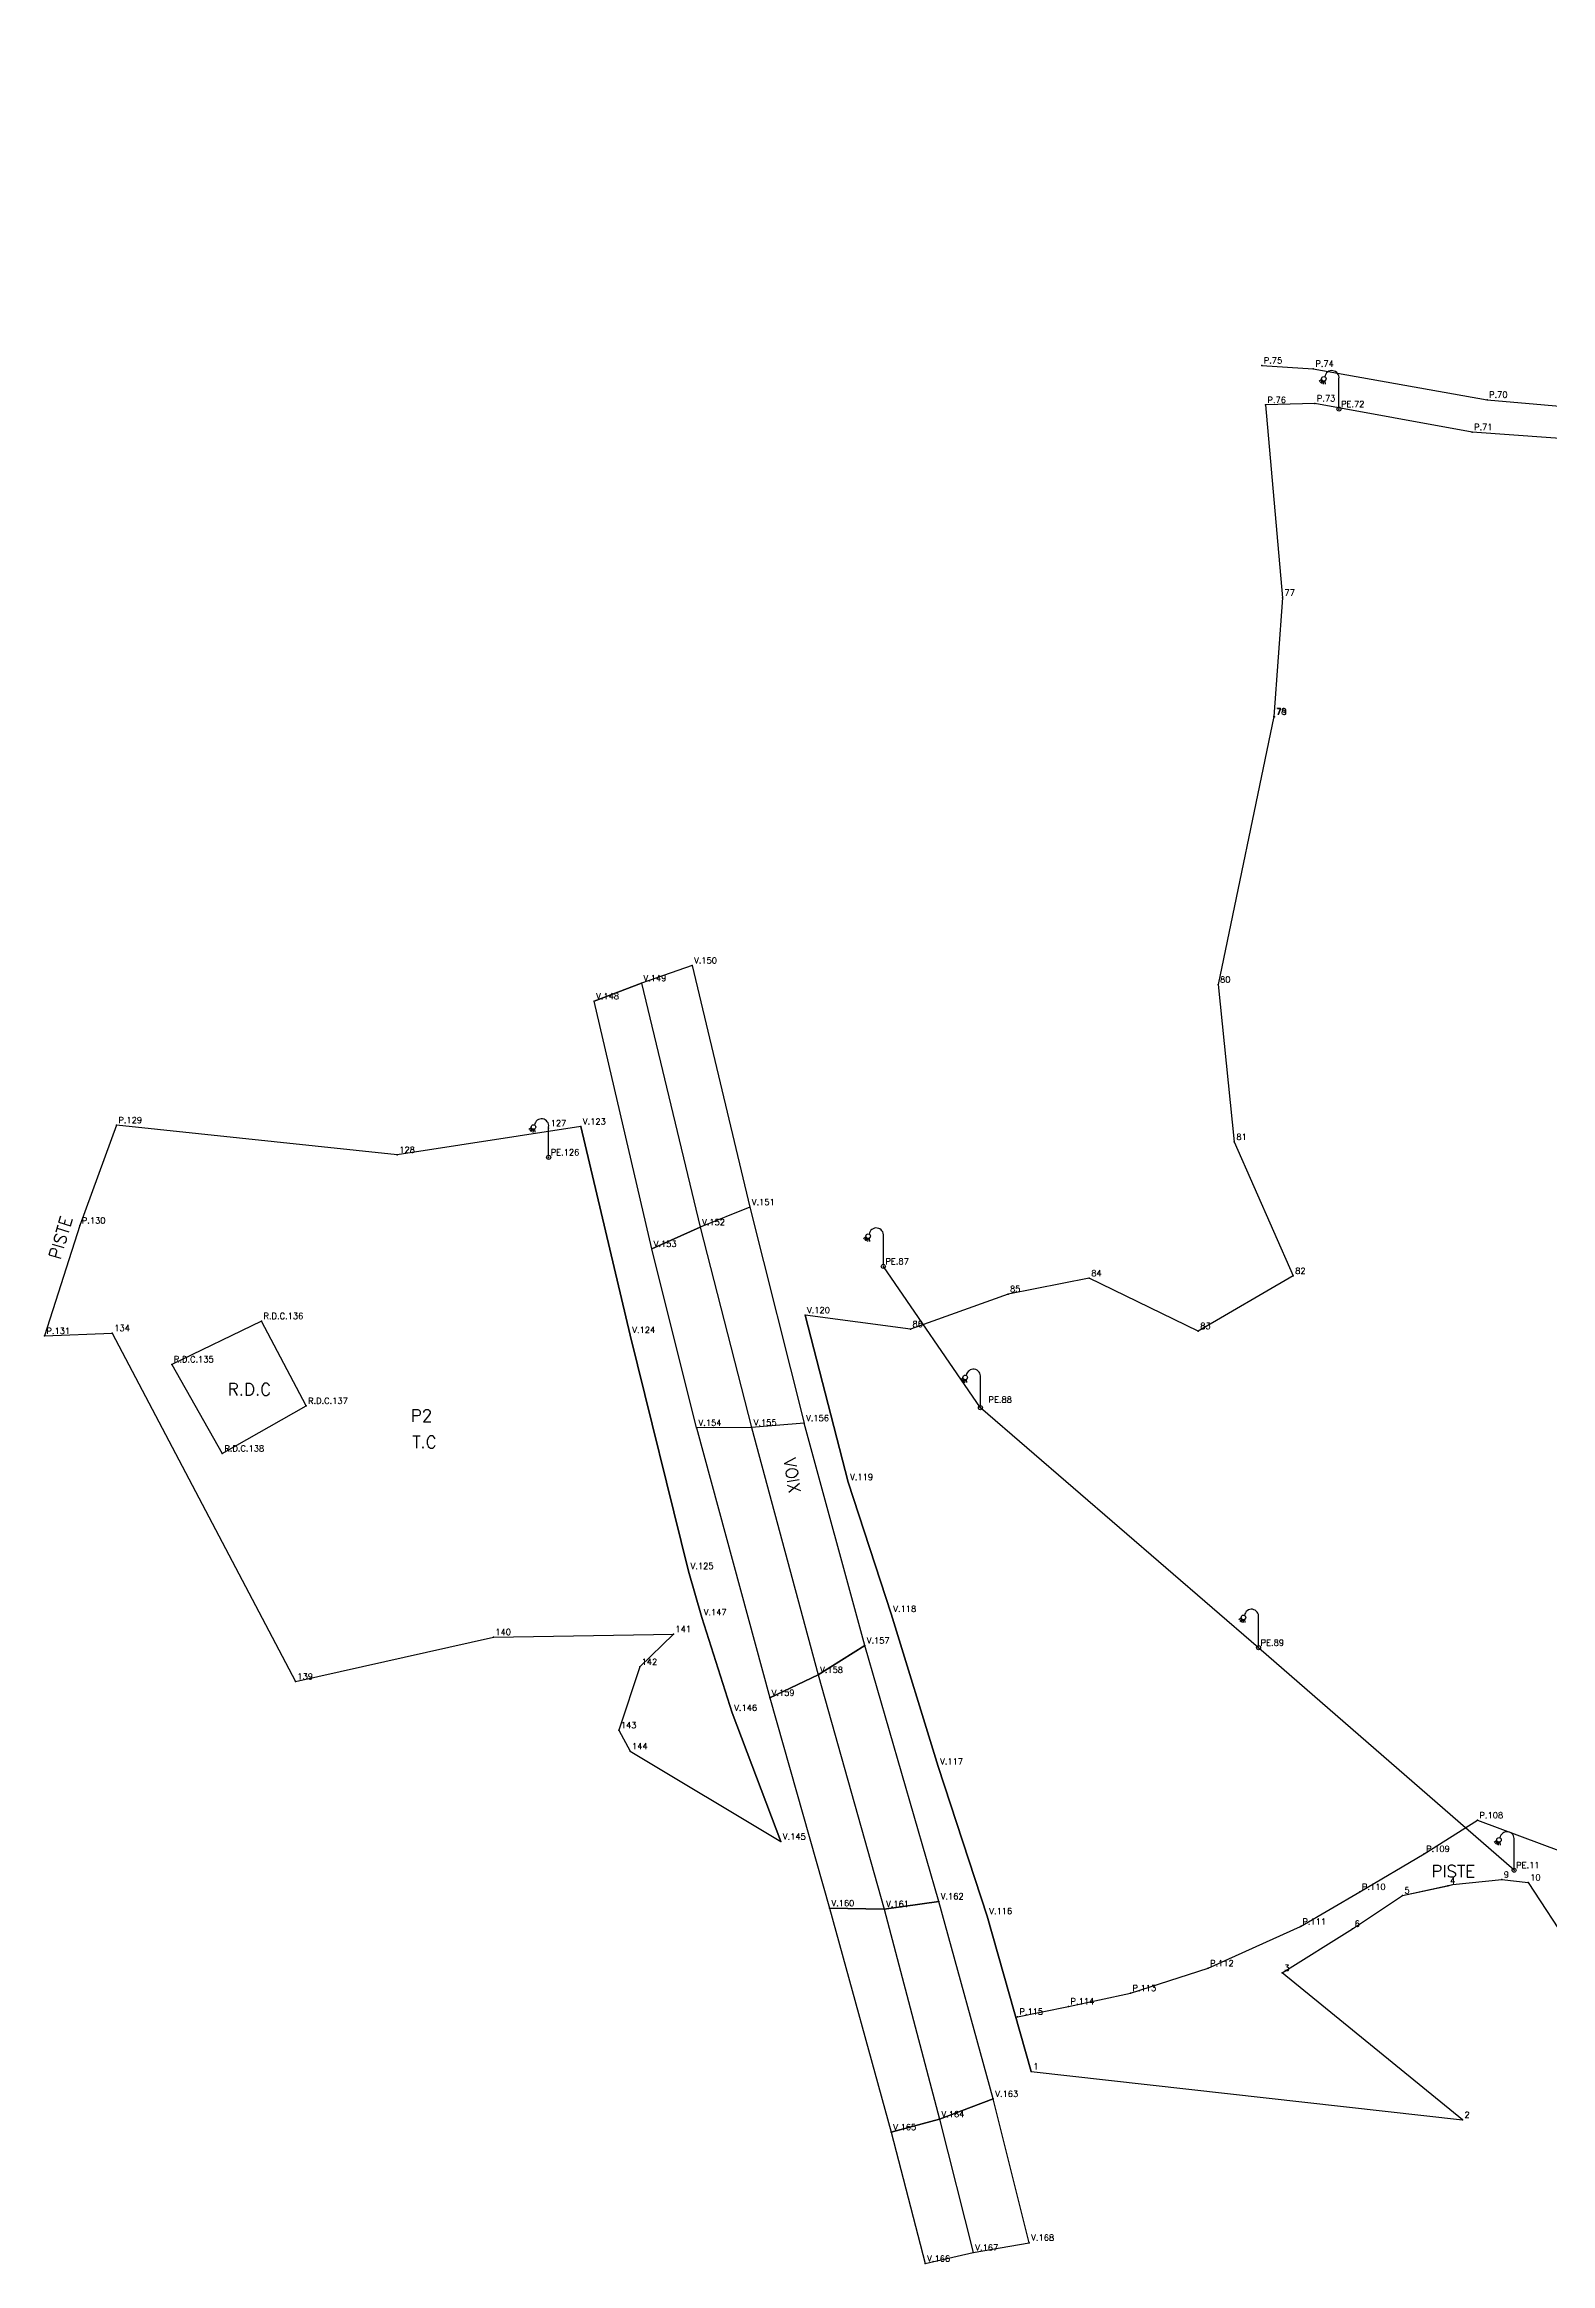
# Model space of a CAD drawing. Header units: millimetres. Extents: x 10 to 1007146, y 455139 to 1110758.
# Drawn here: x 503457.8 to 503643.9, y 555268.4 to 555542.6 of the extents above; entities that cross this region are included whole.
import ezdxf

# ---------------------------------------------------------------- set-up
doc = ezdxf.new("R2010")
doc.units = ezdxf.units.MM
doc.header["$LTSCALE"] = 5
doc.layers.add('TOPOJIS', color=7, linetype='Continuous')
doc.layers.add('TopoMat', color=4, linetype='Continuous')
doc.styles.get("Standard").update_dxf_attribs({"font": 'txt.shx'})

# ---------------------------------------------------------------- blocks, each defined once
blk = doc.blocks.new('TCPOINT')
at = {"color": 0}
blk.add_point((0, 0), dxfattribs=at)
at = {"layer": 'TopoMat'}
blk.add_attdef('MAT', (0.25, 0.25), '', height=0.75, dxfattribs=at)
blk = doc.blocks.new('l003')
at = {"color": 0}
for points in [[(-2.13811, 3.655671), (-2.462092, 3.43139)], [(-2.076053, 3.555828), (-2.327604, 3.258737)], [(-1.982361, 3.491933), (-2.1506, 3.141531)], [(-1.881771, 3.470574), (-1.952051, 3.086485)], [(-1.751571, 3.499221), (-1.711147, 3.102434)], [(0, 0.25), (0, 3.75)]]:
    blk.add_lwpolyline(points, dxfattribs=at)
for centre, radius in [((-1.875, 3.75), 0.279508), ((0, 0), 0.25)]:
    blk.add_circle(centre, radius, dxfattribs=at)
blk.add_arc((-0.875, 3.875), 0.883883, 351.869898, 171.869898, dxfattribs=at)

msp = doc.modelspace()

# ---------------------------------------------------------------- linework, layer by layer
for p, q in [((503457.83, 555382.99), (503466.21, 555383.35)), ((503466.21, 555383.35), (503488.84, 555340.29)), ((503488.84, 555340.29), (503513.3, 555345.78))]:
    msp.add_line(p, q)
at = {"color": 0}
msp.add_line((503542.81, 555336.42), (503548.82, 555320.5), dxfattribs=at)
at = {"flags": 128}
for points in [[(503608.23, 555502.92), (503614.6, 555502.52), (503636.06, 555498.69), (503663.45, 555496.28), (503681.95, 555493.89), (503689.31, 555491.82), (503698.05, 555488.65), (503705.56, 555488.98), (503709.4, 555490.22), (503718.34, 555499.22), (503732.97, 555509.67), (503743.33, 555518.25), (503752.37, 555527.99), (503764.25, 555536.94), (503770.47, 555540.22), (503780.33, 555542.6), (503785.72, 555542.18)], [(503788.11, 555519.03), (503787.37, 555536.79), (503779.48, 555539.14), (503771.64, 555537.13), (503765.54, 555533.93), (503755.55, 555523.39), (503746.17, 555514.73), (503740.86, 555510.23), (503736.04, 555506.32), (503720.74, 555494.46), (503712.23, 555486.47), (503705.8, 555483.87), (503697.98, 555485.13), (503687.07, 555488.78), (503682.02, 555490.35), (503663.38, 555492.6), (503634.21, 555494.69), (503614.79, 555498.24), (503608.69, 555498.04)], [(503608.69, 555498.04), (503610.79, 555474.22), (503609.74, 555459.56), (503602.83, 555426.41), (503604.84, 555406.97), (503612.11, 555390.42), (503600.38, 555383.6), (503586.92, 555390.12), (503576.88, 555388.17), (503564.83, 555383.84)], [(503524.11, 555408.88), (503501.43, 555405.37), (503466.72, 555409.04), (503462.2, 555396.63), (503457.83, 555382.99)], [(503524.11, 555408.88), (503530.21, 555383.11), (503537.42, 555353.94), (503539.04, 555348.22), (503542.81, 555336.42), (503542.81, 555336.42), (503542.81, 555336.42), (503542.81, 555336.42), (503542.81, 555336.42)], [(503579.76, 555292.11), (503579.76, 555292.11), (503574.32, 555311.3), (503568.25, 555329.79), (503562.46, 555348.65), (503557.13, 555364.94), (503551.8, 555385.56), (503551.8, 555385.56), (503551.8, 555385.56)], [(503484.65, 555384.83), (503473.58, 555379.48), (503479.81, 555368.46), (503490.15, 555374.35), (503484.65, 555384.83)], [(503577.85, 555298.83), (503584.36, 555300.14), (503592.01, 555301.78), (503601.59, 555304.85), (503613, 555310), (503620.36, 555314.29), (503628.29, 555318.99), (503634.88, 555323.14), (503645.25, 555319.29), (503654.41, 555319.29), (503666.8, 555321.06), (503678, 555323.99), (503683.91, 555324.67), (503690.79, 555323.25), (503696.92, 555318.68)], [(503579.76, 555292.11), (503633.03, 555286.12), (503610.76, 555304.27), (503619.46, 555309.74), (503625.6, 555313.86), (503631.24, 555315.05), (503631.84, 555315.21), (503637.88, 555315.81), (503641.15, 555315.45)]]:
    msp.add_lwpolyline(points, dxfattribs=at)
at = {"color": 0, "flags": 128}
for points in [[(503663.38, 555492.6), (503634.21, 555494.69), (503614.79, 555498.24), (503608.69, 555498.04), (503610.79, 555474.22), (503609.74, 555459.56), (503602.83, 555426.41), (503604.84, 555406.97), (503612.11, 555390.42), (503600.38, 555383.6), (503586.92, 555390.12), (503576.88, 555388.17), (503564.83, 555383.84), (503551.8, 555385.56), (503557.13, 555364.94), (503562.46, 555348.65), (503568.25, 555329.79), (503574.32, 555311.3), (503579.76, 555292.11), (503633.03, 555286.12), (503610.76, 555304.27), (503619.46, 555309.74), (503625.6, 555313.86), (503631.84, 555315.21), (503637.88, 555315.81), (503641.15, 555315.45), (503646.37, 555307.48)], [(503548.82, 555320.5), (503542.81, 555336.42), (503539.04, 555348.22), (503537.42, 555353.94), (503530.21, 555383.11), (503524.11, 555408.88), (503501.43, 555405.37), (503466.72, 555409.04), (503462.2, 555396.63), (503457.83, 555382.99), (503466.21, 555383.35), (503488.84, 555340.29), (503513.3, 555345.78), (503535.54, 555346.15), (503531.38, 555342.1), (503528.8, 555334.27), (503530.18, 555331.67), (503548.82, 555320.5), (503542.81, 555336.42), (503539.04, 555348.22)], [(503639.41, 555316.97), (503607.84, 555344.46), (503573.47, 555374.12), (503561.48, 555391.58)], [(503564.83, 555383.84), (503551.8, 555385.56)], [(503513.3, 555345.78), (503535.54, 555346.15)], [(503535.54, 555346.15), (503531.38, 555342.1), (503528.8, 555334.27), (503530.18, 555331.67), (503548.82, 555320.5)]]:
    msp.add_lwpolyline(points, dxfattribs=at)
at = {"color": 1, "flags": 128}
for points in [[(503537.85, 555428.77), (503531.59, 555426.59), (503525.75, 555424.35)], [(503537.85, 555428.77), (503544.98, 555398.91), (503538.84, 555396.43), (503532.86, 555393.75), (503525.75, 555424.35), (503531.59, 555426.59), (503538.84, 555396.43)], [(503544.98, 555398.91), (503551.69, 555372.22), (503545.21, 555371.66), (503538.4, 555371.64), (503532.86, 555393.75), (503538.84, 555396.43), (503545.21, 555371.66), (503553.42, 555341.11), (503559.18, 555344.73), (503551.69, 555372.22), (503545.21, 555371.66), (503538.4, 555371.64), (503547.44, 555338.28), (503553.42, 555341.11), (503561.57, 555312.17), (503568.32, 555313.12), (503559.18, 555344.73), (503553.42, 555341.11), (503547.44, 555338.28), (503554.82, 555312.27), (503561.57, 555312.17), (503568.41, 555286.19), (503575.06, 555288.71), (503568.32, 555313.12), (503561.57, 555312.17), (503554.82, 555312.27), (503562.46, 555284.6), (503568.41, 555286.19), (503572.59, 555269.72), (503579.5, 555270.94), (503575.06, 555288.71), (503568.41, 555286.19), (503562.46, 555284.6), (503566.65, 555268.35), (503572.59, 555269.72)]]:
    msp.add_lwpolyline(points, dxfattribs=at)

# ---------------------------------------------------------------- block references
for p in [(503617.77, 555497.53), (503520.13, 555405.06), (503561.48, 555391.58), (503573.47, 555374.12), (503607.84, 555344.46), (503639.41, 555316.97)]:
    msp.add_blockref('l003', p)
at = {"layer": 'TOPOJIS'}
ref = msp.add_blockref('TCPOINT', (503608.23, 555502.92), dxfattribs=at)
ref.add_attrib('MAT', 'P.75', (503608.48, 555503.17), dxfattribs={"layer": 'TopoMat', "height": 0.75})
ref = msp.add_blockref('TCPOINT', (503614.6, 555502.52), dxfattribs=at)
ref.add_attrib('MAT', 'P.74', (503614.85, 555502.77), dxfattribs={"layer": 'TopoMat', "height": 0.75})
ref = msp.add_blockref('TCPOINT', (503608.69, 555498.04), dxfattribs=at)
ref.add_attrib('MAT', 'P.76', (503608.94, 555498.29), dxfattribs={"layer": 'TopoMat', "height": 0.75})
ref = msp.add_blockref('TCPOINT', (503614.79, 555498.24), dxfattribs=at)
ref.add_attrib('MAT', 'P.73', (503615.04, 555498.49), dxfattribs={"layer": 'TopoMat', "height": 0.75})
ref = msp.add_blockref('TCPOINT', (503617.77, 555497.53), dxfattribs=at)
ref.add_attrib('MAT', 'PE.72', (503618.02, 555497.78), dxfattribs={"layer": 'TopoMat', "height": 0.75})
ref = msp.add_blockref('TCPOINT', (503636.06, 555498.69), dxfattribs=at)
ref.add_attrib('MAT', 'P.70', (503636.31, 555498.94), dxfattribs={"layer": 'TopoMat', "height": 0.75})
ref = msp.add_blockref('TCPOINT', (503634.21, 555494.69), dxfattribs=at)
ref.add_attrib('MAT', 'P.71', (503634.46, 555494.94), dxfattribs={"layer": 'TopoMat', "height": 0.75})
ref = msp.add_blockref('TCPOINT', (503610.79, 555474.22), dxfattribs=at)
ref.add_attrib('MAT', '77', (503611.04, 555474.47), dxfattribs={"layer": 'TopoMat', "height": 0.75})
ref = msp.add_blockref('TCPOINT', (503609.74, 555459.56), dxfattribs=at)
ref.add_attrib('MAT', '78', (503609.99, 555459.81), dxfattribs={"layer": 'TopoMat', "height": 0.75})
ref = msp.add_blockref('TCPOINT', (503609.81, 555459.5), dxfattribs=at)
ref.add_attrib('MAT', '79', (503610.06, 555459.75), dxfattribs={"layer": 'TopoMat', "height": 0.75})
ref = msp.add_blockref('TCPOINT', (503537.85, 555428.77), dxfattribs=at)
ref.add_attrib('MAT', 'V.150', (503538.1, 555429.02), dxfattribs={"layer": 'TopoMat', "height": 0.75})
ref = msp.add_blockref('TCPOINT', (503531.59, 555426.59), dxfattribs=at)
ref.add_attrib('MAT', 'V.149', (503531.84, 555426.84), dxfattribs={"layer": 'TopoMat', "height": 0.75})
ref = msp.add_blockref('TCPOINT', (503602.83, 555426.41), dxfattribs=at)
ref.add_attrib('MAT', '80', (503603.08, 555426.66), dxfattribs={"layer": 'TopoMat', "height": 0.75})
ref = msp.add_blockref('TCPOINT', (503525.75, 555424.35), dxfattribs=at)
ref.add_attrib('MAT', 'V.148', (503526, 555424.6), dxfattribs={"layer": 'TopoMat', "height": 0.75})
ref = msp.add_blockref('TCPOINT', (503466.72, 555409.04), dxfattribs=at)
ref.add_attrib('MAT', 'P.129', (503466.97, 555409.29), dxfattribs={"layer": 'TopoMat', "height": 0.75})
ref = msp.add_blockref('TCPOINT', (503524.11, 555408.88), dxfattribs=at)
ref.add_attrib('MAT', 'V.123', (503524.36, 555409.12), dxfattribs={"layer": 'TopoMat', "height": 0.75})
ref = msp.add_blockref('TCPOINT', (503520.13, 555408.67), dxfattribs=at)
ref.add_attrib('MAT', '127', (503520.38, 555408.92), dxfattribs={"layer": 'TopoMat', "height": 0.75})
ref = msp.add_blockref('TCPOINT', (503604.84, 555406.97), dxfattribs=at)
ref.add_attrib('MAT', '81', (503605.09, 555407.22), dxfattribs={"layer": 'TopoMat', "height": 0.75})
ref = msp.add_blockref('TCPOINT', (503501.43, 555405.37), dxfattribs=at)
ref.add_attrib('MAT', '128', (503501.68, 555405.62), dxfattribs={"layer": 'TopoMat', "height": 0.75})
ref = msp.add_blockref('TCPOINT', (503520.13, 555405.06), dxfattribs=at)
ref.add_attrib('MAT', 'PE.126', (503520.38, 555405.31), dxfattribs={"layer": 'TopoMat', "height": 0.75})
ref = msp.add_blockref('TCPOINT', (503544.98, 555398.91), dxfattribs=at)
ref.add_attrib('MAT', 'V.151', (503545.23, 555399.16), dxfattribs={"layer": 'TopoMat', "height": 0.75})
ref = msp.add_blockref('TCPOINT', (503462.2, 555396.63), dxfattribs=at)
ref.add_attrib('MAT', 'P.130', (503462.45, 555396.88), dxfattribs={"layer": 'TopoMat', "height": 0.75})
ref = msp.add_blockref('TCPOINT', (503538.84, 555396.43), dxfattribs=at)
ref.add_attrib('MAT', 'V.152', (503539.09, 555396.68), dxfattribs={"layer": 'TopoMat', "height": 0.75})
ref = msp.add_blockref('TCPOINT', (503532.86, 555393.75), dxfattribs=at)
ref.add_attrib('MAT', 'V.153', (503533.11, 555394), dxfattribs={"layer": 'TopoMat', "height": 0.75})
ref = msp.add_blockref('TCPOINT', (503561.48, 555391.58), dxfattribs=at)
ref.add_attrib('MAT', 'PE.87', (503561.73, 555391.83), dxfattribs={"layer": 'TopoMat', "height": 0.75})
ref = msp.add_blockref('TCPOINT', (503586.92, 555390.12), dxfattribs=at)
ref.add_attrib('MAT', '84', (503587.17, 555390.37), dxfattribs={"layer": 'TopoMat', "height": 0.75})
ref = msp.add_blockref('TCPOINT', (503612.11, 555390.42), dxfattribs=at)
ref.add_attrib('MAT', '82', (503612.36, 555390.67), dxfattribs={"layer": 'TopoMat', "height": 0.75})
ref = msp.add_blockref('TCPOINT', (503576.88, 555388.17), dxfattribs=at)
ref.add_attrib('MAT', '85', (503577.13, 555388.42), dxfattribs={"layer": 'TopoMat', "height": 0.75})
ref = msp.add_blockref('TCPOINT', (503484.65, 555384.83), dxfattribs=at)
ref.add_attrib('MAT', 'R.D.C.136', (503484.9, 555385.08), dxfattribs={"layer": 'TopoMat', "height": 0.75})
ref = msp.add_blockref('TCPOINT', (503551.8, 555385.56), dxfattribs=at)
ref.add_attrib('MAT', 'V.120', (503552.05, 555385.81), dxfattribs={"layer": 'TopoMat', "height": 0.75})
ref = msp.add_blockref('TCPOINT', (503457.83, 555382.99), dxfattribs=at)
ref.add_attrib('MAT', 'P.131', (503458.08, 555383.24), dxfattribs={"layer": 'TopoMat', "height": 0.75})
ref = msp.add_blockref('TCPOINT', (503466.21, 555383.35), dxfattribs=at)
ref.add_attrib('MAT', '134', (503466.46, 555383.6), dxfattribs={"layer": 'TopoMat', "height": 0.75})
ref = msp.add_blockref('TCPOINT', (503530.21, 555383.11), dxfattribs=at)
ref.add_attrib('MAT', 'V.124', (503530.46, 555383.36), dxfattribs={"layer": 'TopoMat', "height": 0.75})
ref = msp.add_blockref('TCPOINT', (503564.83, 555383.84), dxfattribs=at)
ref.add_attrib('MAT', '86', (503565.08, 555384.09), dxfattribs={"layer": 'TopoMat', "height": 0.75})
ref = msp.add_blockref('TCPOINT', (503600.38, 555383.6), dxfattribs=at)
ref.add_attrib('MAT', '83', (503600.63, 555383.85), dxfattribs={"layer": 'TopoMat', "height": 0.75})
ref = msp.add_blockref('TCPOINT', (503473.58, 555379.48), dxfattribs=at)
ref.add_attrib('MAT', 'R.D.C.135', (503473.83, 555379.73), dxfattribs={"layer": 'TopoMat', "height": 0.75})
ref = msp.add_blockref('TCPOINT', (503490.15, 555374.35), dxfattribs=at)
ref.add_attrib('MAT', 'R.D.C.137', (503490.4, 555374.6), dxfattribs={"layer": 'TopoMat', "height": 0.75})
ref = msp.add_blockref('TCPOINT', (503573.47, 555374.12), dxfattribs=at)
ref.add_attrib('MAT', 'PE.88', (503574.47, 555374.75), dxfattribs={"layer": 'TopoMat', "height": 0.75})
ref = msp.add_blockref('TCPOINT', (503538.4, 555371.64), dxfattribs=at)
ref.add_attrib('MAT', 'V.154', (503538.65, 555371.89), dxfattribs={"layer": 'TopoMat', "height": 0.75})
ref = msp.add_blockref('TCPOINT', (503545.21, 555371.66), dxfattribs=at)
ref.add_attrib('MAT', 'V.155', (503545.46, 555371.91), dxfattribs={"layer": 'TopoMat', "height": 0.75})
ref = msp.add_blockref('TCPOINT', (503551.69, 555372.22), dxfattribs=at)
ref.add_attrib('MAT', 'V.156', (503551.94, 555372.47), dxfattribs={"layer": 'TopoMat', "height": 0.75})
ref = msp.add_blockref('TCPOINT', (503479.81, 555368.46), dxfattribs=at)
ref.add_attrib('MAT', 'R.D.C.138', (503480.06, 555368.71), dxfattribs={"layer": 'TopoMat', "height": 0.75})
ref = msp.add_blockref('TCPOINT', (503557.13, 555364.94), dxfattribs=at)
ref.add_attrib('MAT', 'V.119', (503557.38, 555365.19), dxfattribs={"layer": 'TopoMat', "height": 0.75})
ref = msp.add_blockref('TCPOINT', (503537.42, 555353.94), dxfattribs=at)
ref.add_attrib('MAT', 'V.125', (503537.67, 555354.19), dxfattribs={"layer": 'TopoMat', "height": 0.75})
ref = msp.add_blockref('TCPOINT', (503562.46, 555348.65), dxfattribs=at)
ref.add_attrib('MAT', 'V.118', (503562.71, 555348.9), dxfattribs={"layer": 'TopoMat', "height": 0.75})
ref = msp.add_blockref('TCPOINT', (503513.3, 555345.78), dxfattribs=at)
ref.add_attrib('MAT', '140', (503513.55, 555346.03), dxfattribs={"layer": 'TopoMat', "height": 0.75})
ref = msp.add_blockref('TCPOINT', (503535.54, 555346.15), dxfattribs=at)
ref.add_attrib('MAT', '141', (503535.79, 555346.4), dxfattribs={"layer": 'TopoMat', "height": 0.75})
ref = msp.add_blockref('TCPOINT', (503539.04, 555348.22), dxfattribs=at)
ref.add_attrib('MAT', 'V.147', (503539.29, 555348.47), dxfattribs={"layer": 'TopoMat', "height": 0.75})
ref = msp.add_blockref('TCPOINT', (503559.18, 555344.73), dxfattribs=at)
ref.add_attrib('MAT', 'V.157', (503559.43, 555344.98), dxfattribs={"layer": 'TopoMat', "height": 0.75})
ref = msp.add_blockref('TCPOINT', (503607.84, 555344.46), dxfattribs=at)
ref.add_attrib('MAT', 'PE.89', (503608.09, 555344.71), dxfattribs={"layer": 'TopoMat', "height": 0.75})
ref = msp.add_blockref('TCPOINT', (503488.84, 555340.29), dxfattribs=at)
ref.add_attrib('MAT', '139', (503489.09, 555340.54), dxfattribs={"layer": 'TopoMat', "height": 0.75})
ref = msp.add_blockref('TCPOINT', (503531.38, 555342.1), dxfattribs=at)
ref.add_attrib('MAT', '142', (503531.62, 555342.35), dxfattribs={"layer": 'TopoMat', "height": 0.75})
ref = msp.add_blockref('TCPOINT', (503553.42, 555341.11), dxfattribs=at)
ref.add_attrib('MAT', 'V.158', (503553.67, 555341.36), dxfattribs={"layer": 'TopoMat', "height": 0.75})
ref = msp.add_blockref('TCPOINT', (503547.44, 555338.28), dxfattribs=at)
ref.add_attrib('MAT', 'V.159', (503547.69, 555338.53), dxfattribs={"layer": 'TopoMat', "height": 0.75})
ref = msp.add_blockref('TCPOINT', (503542.81, 555336.42), dxfattribs=at)
ref.add_attrib('MAT', 'V.146', (503543.06, 555336.67), dxfattribs={"layer": 'TopoMat', "height": 0.75})
ref = msp.add_blockref('TCPOINT', (503528.8, 555334.27), dxfattribs=at)
ref.add_attrib('MAT', '143', (503529.05, 555334.52), dxfattribs={"layer": 'TopoMat', "height": 0.75})
ref = msp.add_blockref('TCPOINT', (503530.18, 555331.67), dxfattribs=at)
ref.add_attrib('MAT', '144', (503530.43, 555331.92), dxfattribs={"layer": 'TopoMat', "height": 0.75})
ref = msp.add_blockref('TCPOINT', (503568.25, 555329.79), dxfattribs=at)
ref.add_attrib('MAT', 'V.117', (503568.5, 555330.04), dxfattribs={"layer": 'TopoMat', "height": 0.75})
ref = msp.add_blockref('TCPOINT', (503634.88, 555323.14), dxfattribs=at)
ref.add_attrib('MAT', 'P.108', (503635.13, 555323.39), dxfattribs={"layer": 'TopoMat', "height": 0.75})
ref = msp.add_blockref('TCPOINT', (503548.82, 555320.5), dxfattribs=at)
ref.add_attrib('MAT', 'V.145', (503549.07, 555320.75), dxfattribs={"layer": 'TopoMat', "height": 0.75})
ref = msp.add_blockref('TCPOINT', (503628.29, 555318.99), dxfattribs=at)
ref.add_attrib('MAT', 'P.109', (503628.54, 555319.24), dxfattribs={"layer": 'TopoMat', "height": 0.75})
ref = msp.add_blockref('TCPOINT', (503637.88, 555315.81), dxfattribs=at)
ref.add_attrib('MAT', '9', (503638.13, 555316.06), dxfattribs={"layer": 'TopoMat', "height": 0.75})
ref = msp.add_blockref('TCPOINT', (503639.41, 555316.97), dxfattribs=at)
ref.add_attrib('MAT', 'PE.11', (503639.66, 555317.22), dxfattribs={"layer": 'TopoMat', "height": 0.75})
ref = msp.add_blockref('TCPOINT', (503568.32, 555313.12), dxfattribs=at)
ref.add_attrib('MAT', 'V.162', (503568.57, 555313.37), dxfattribs={"layer": 'TopoMat', "height": 0.75})
ref = msp.add_blockref('TCPOINT', (503620.36, 555314.29), dxfattribs=at)
ref.add_attrib('MAT', 'P.110', (503620.61, 555314.54), dxfattribs={"layer": 'TopoMat', "height": 0.75})
ref = msp.add_blockref('TCPOINT', (503625.6, 555313.86), dxfattribs=at)
ref.add_attrib('MAT', '5', (503625.85, 555314.11), dxfattribs={"layer": 'TopoMat', "height": 0.75})
ref = msp.add_blockref('TCPOINT', (503631.24, 555315.05), dxfattribs=at)
ref.add_attrib('MAT', '4', (503631.49, 555315.3), dxfattribs={"layer": 'TopoMat', "height": 0.75})
ref = msp.add_blockref('TCPOINT', (503641.15, 555315.45), dxfattribs=at)
ref.add_attrib('MAT', '10', (503641.4, 555315.7), dxfattribs={"layer": 'TopoMat', "height": 0.75})
ref = msp.add_blockref('TCPOINT', (503554.82, 555312.27), dxfattribs=at)
ref.add_attrib('MAT', 'V.160', (503555.07, 555312.52), dxfattribs={"layer": 'TopoMat', "height": 0.75})
ref = msp.add_blockref('TCPOINT', (503561.57, 555312.17), dxfattribs=at)
ref.add_attrib('MAT', 'V.161', (503561.82, 555312.42), dxfattribs={"layer": 'TopoMat', "height": 0.75})
ref = msp.add_blockref('TCPOINT', (503574.32, 555311.3), dxfattribs=at)
ref.add_attrib('MAT', 'V.116', (503574.57, 555311.55), dxfattribs={"layer": 'TopoMat', "height": 0.75})
ref = msp.add_blockref('TCPOINT', (503613, 555310), dxfattribs=at)
ref.add_attrib('MAT', 'P.111', (503613.25, 555310.25), dxfattribs={"layer": 'TopoMat', "height": 0.75})
ref = msp.add_blockref('TCPOINT', (503619.46, 555309.74), dxfattribs=at)
ref.add_attrib('MAT', '6', (503619.71, 555309.99), dxfattribs={"layer": 'TopoMat', "height": 0.75})
ref = msp.add_blockref('TCPOINT', (503601.59, 555304.85), dxfattribs=at)
ref.add_attrib('MAT', 'P.112', (503601.84, 555305.1), dxfattribs={"layer": 'TopoMat', "height": 0.75})
ref = msp.add_blockref('TCPOINT', (503610.76, 555304.27), dxfattribs=at)
ref.add_attrib('MAT', '3', (503611.01, 555304.52), dxfattribs={"layer": 'TopoMat', "height": 0.75})
ref = msp.add_blockref('TCPOINT', (503584.36, 555300.14), dxfattribs=at)
ref.add_attrib('MAT', 'P.114', (503584.61, 555300.39), dxfattribs={"layer": 'TopoMat', "height": 0.75})
ref = msp.add_blockref('TCPOINT', (503592.01, 555301.78), dxfattribs=at)
ref.add_attrib('MAT', 'P.113', (503592.26, 555302.03), dxfattribs={"layer": 'TopoMat', "height": 0.75})
ref = msp.add_blockref('TCPOINT', (503578.04, 555298.87), dxfattribs=at)
ref.add_attrib('MAT', 'P.115', (503578.29, 555299.12), dxfattribs={"layer": 'TopoMat', "height": 0.75})
ref = msp.add_blockref('TCPOINT', (503579.76, 555292.11), dxfattribs=at)
ref.add_attrib('MAT', '1', (503580.01, 555292.36), dxfattribs={"layer": 'TopoMat', "height": 0.75})
ref = msp.add_blockref('TCPOINT', (503575.06, 555288.71), dxfattribs=at)
ref.add_attrib('MAT', 'V.163', (503575.31, 555288.96), dxfattribs={"layer": 'TopoMat', "height": 0.75})
ref = msp.add_blockref('TCPOINT', (503568.41, 555286.19), dxfattribs=at)
ref.add_attrib('MAT', 'V.164', (503568.66, 555286.44), dxfattribs={"layer": 'TopoMat', "height": 0.75})
ref = msp.add_blockref('TCPOINT', (503633.03, 555286.12), dxfattribs=at)
ref.add_attrib('MAT', '2', (503633.28, 555286.37), dxfattribs={"layer": 'TopoMat', "height": 0.75})
ref = msp.add_blockref('TCPOINT', (503562.46, 555284.6), dxfattribs=at)
ref.add_attrib('MAT', 'V.165', (503562.71, 555284.85), dxfattribs={"layer": 'TopoMat', "height": 0.75})
ref = msp.add_blockref('TCPOINT', (503572.59, 555269.72), dxfattribs=at)
ref.add_attrib('MAT', 'V.167', (503572.84, 555269.97), dxfattribs={"layer": 'TopoMat', "height": 0.75})
ref = msp.add_blockref('TCPOINT', (503579.5, 555270.94), dxfattribs=at)
ref.add_attrib('MAT', 'V.168', (503579.75, 555271.19), dxfattribs={"layer": 'TopoMat', "height": 0.75})
ref = msp.add_blockref('TCPOINT', (503566.65, 555268.35), dxfattribs=at)
ref.add_attrib('MAT', 'V.166', (503566.9, 555268.6), dxfattribs={"layer": 'TopoMat', "height": 0.75})

# ---------------------------------------------------------------- texts
at = {"color": 0, "char_height": 1.5, "attachment_point": 1}
for s, insert, rotation in [('PISTE', (503458.35, 555392.79), 73.4982), ('VOIX', (503550.63, 555368), 278.8578)]:
    msp.add_mtext(s, dxfattribs=dict(at, insert=insert, rotation=rotation))
for s, insert in [('R.D.C', (503480.5, 555377.14)), ('P2', (503503.11, 555373.89)), ('T.C', (503503.27, 555370.63)), ('PISTE', (503629.19, 555317.59))]:
    msp.add_mtext(s, dxfattribs=dict(at, insert=insert))

doc.saveas('drawing.dxf')
